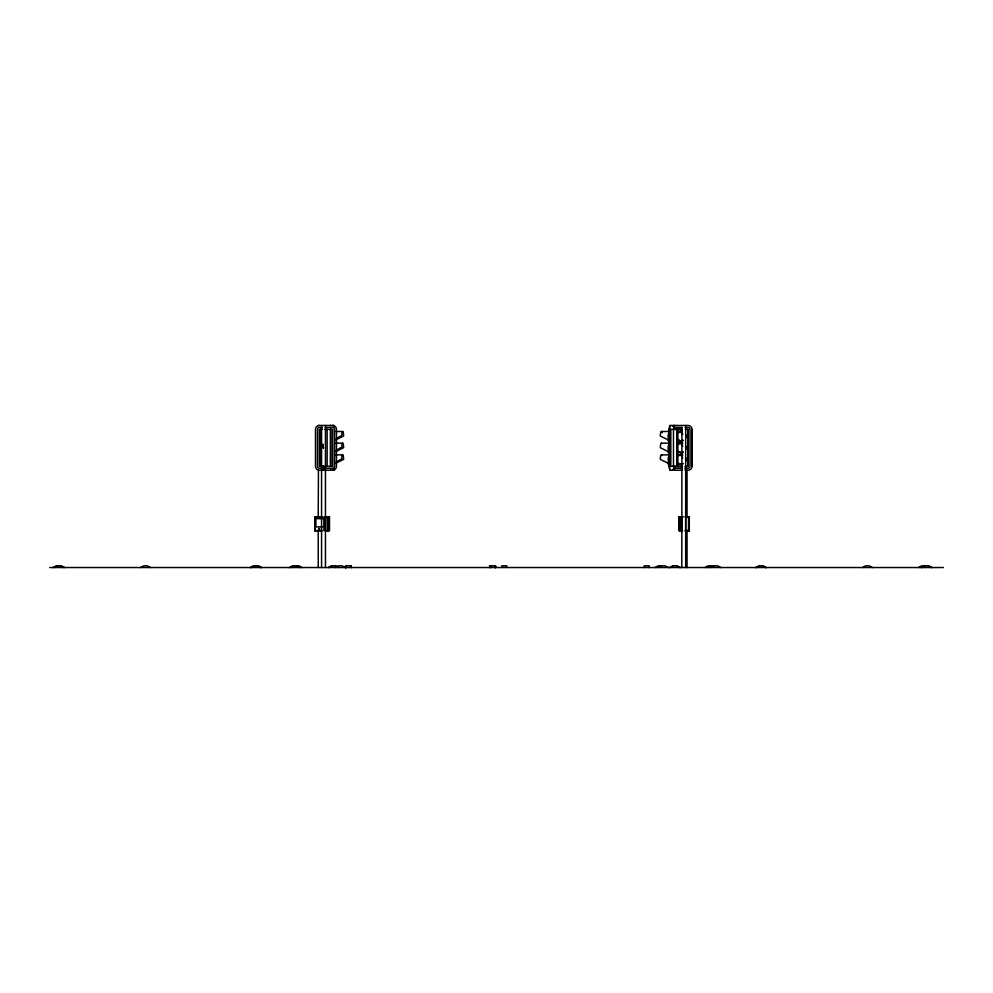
<?xml version="1.0" encoding="UTF-8"?>
<svg xmlns="http://www.w3.org/2000/svg" width="993" height="993" viewBox="0 0 993 993"><rect width="100%" height="100%" fill="white"/><g stroke="black" fill="none" stroke-linecap="round" stroke-linejoin="round"><path stroke-width="1.49" d="M322.663 466.338L322.663 470.223L324.14 470.223M323.606 470.223L323.606 466.338M681.62 470.223L681.62 466.524M681.62 429.361L682.042 433.047M681.806 433.047L681.806 429.361M685.443 470.223L685.443 466.338M685.679 567.537L685.679 425.463M673.887 466.276L673.75 467.703M669.779 428.852L669.779 466.834M328.708 528.921L328.522 528.624M318.641 528.524L319.647 529.083L318.604 528.524M318.741 528.71L319.398 528.524M319.436 528.996L318.741 528.921M328.658 528.698L328.509 529.232M54.627 567.537L58.004 565.811M250.385 567.537L253.761 565.811L258.453 565.811L261.817 567.537M291.992 567.537L295.355 565.811M335.15 567.537L338.514 565.811L341.89 565.811L345.291 567.537M658.16 567.537L661.524 565.811M862.358 567.537L865.722 565.811L869.086 565.811L872.487 567.537M52.877 567.537L56.278 565.811L61.367 565.811L64.768 567.537M140.472 567.537L143.873 565.811L147.237 565.811L150.601 567.537M250.695 567.537L254.096 565.811M251.676 567.537L255.077 565.811M289.397 567.537L292.798 565.811L298.719 565.811L302.133 567.537M289.882 567.537L293.283 565.811M328.298 567.537L331.699 565.811L335.646 565.811L337.893 566.966M328.882 567.537L332.283 565.811M654.859 567.537L658.26 565.811L664.888 565.811L668.289 567.537M669.58 567.537L672.981 565.811L677.015 565.811L680.379 567.537M670.25 567.537L673.651 565.811M704.794 567.537L708.195 565.811L717.542 565.811L720.906 567.537M707.736 567.537L711.137 565.811M710.777 567.537L714.178 565.811M755.512 567.537L759.074 565.811M756.207 567.537L759.62 565.811M918.314 567.537L921.715 565.811L928.48 565.811L931.844 567.537M921.38 567.537L924.793 565.811M921.715 567.537L925.116 565.811M336.317 438.608L341.753 435.468A4.667 0.931 -90 0 1 342.734 431.508A4.667 0.931 -90 0 1 343.603 436.051L336.23 439.663A4.667 0.931 -90 0 1 336.106 440.147M336.317 450.276L341.753 447.148A4.667 0.931 -90 0 1 342.734 443.188A4.667 0.931 -90 0 1 343.603 447.731L336.23 451.343A4.667 0.931 -90 0 1 336.106 451.827M336.317 461.956L341.753 458.828A4.667 0.931 -90 0 1 342.734 454.856A4.667 0.931 -90 0 1 343.603 459.411L336.23 463.023A4.667 0.931 -90 0 1 336.106 463.508M318.232 425.463L333.549 425.463A3.898 0.782 -90 0 1 334.095 426.605M673.614 425.463L670.225 425.463A3.898 0.919 -90 0 0 669.307 429.361L669.307 466.338A3.898 0.919 -90 0 0 670.225 470.223L673.614 470.223A3.898 0.919 -90 0 0 674.532 466.338M672.832 426.27A3.898 3.736 -90 0 1 675.103 425.463L688.223 425.463A3.898 3.736 -90 0 1 691.96 429.361L691.922 466.524M322.328 427.412L319.088 427.424A1.936 1.899 -90 0 0 317.45 429.1L317.45 466.586A1.936 1.899 -90 0 0 319.088 468.262L322.328 468.274M325.27 427.412L332.916 427.424A1.936 1.899 -90 0 1 334.554 429.1L334.554 466.586A1.936 1.899 -90 0 1 332.916 468.262L325.27 468.274M682.352 427.412L674.855 427.424A1.936 1.862 -90 0 0 673.788 427.983M685.232 427.412L688.422 427.424A1.936 1.862 -90 0 1 690.023 429.1L690.023 466.586A1.936 1.862 -90 0 1 688.422 468.262L685.232 468.274M322.564 429.361L319.336 429.361L319.336 466.338L324.103 466.338M325.257 429.361L332.667 429.361L332.667 466.338L325.257 466.338M670.225 429.361L669.083 429.361L669.083 466.338L670.225 466.338M682.39 429.361L670.821 429.361L670.821 466.338L682.39 466.338M685.269 429.361L688.174 429.361L688.174 466.338L685.269 466.338M335.82 431.496L342.647 431.496M661.45 431.496L669.58 431.496M335.82 443.176L342.647 443.176M661.45 443.176L669.58 443.176M335.82 454.856L342.647 454.856M661.45 454.856L669.58 454.856M323.457 466.524L324.14 466.524M681.856 466.524L672.844 466.338M682.352 468.274L674.855 468.262A1.936 1.862 -90 0 1 673.788 467.703M318.443 470.223L318.219 516.559M322.291 470.223L319.287 470.223A3.898 3.811 -90 0 1 315.513 466.338L315.476 429.361A3.898 3.811 -90 0 1 319.287 425.463M325.22 470.223L333.549 470.223A3.898 0.782 -90 0 0 334.095 469.081M672.832 469.416A3.898 3.736 -90 0 0 675.103 470.223L682.414 470.223M685.269 470.223L688.223 470.223A3.898 3.736 -90 0 0 691.96 466.338M322.067 530.759L314.756 530.759L314.756 516.745L322.179 516.745M683.37 516.745L678.864 516.745L678.864 530.759L681.955 530.759M684.959 516.745L689.303 516.745L689.303 530.759L684.959 530.759M314.868 516.931L322.055 516.931M327.144 516.931L323.842 516.931L323.842 530.56L328.882 530.759M682.476 516.931L680.193 516.931L680.193 530.56M689.167 516.931L685.654 516.931L685.654 530.56L688.981 530.56M322.427 518.681L315.898 518.681L315.898 526.861L322.427 526.861M327.727 518.681L329.254 518.681M679.386 518.681L679.386 526.861M327.727 526.861L329.254 526.861L329.068 518.681M315.066 530.56L322.055 530.56M679.485 530.56L682.476 530.56M327.107 530.759L329.502 530.759L329.502 516.745L327.107 516.745L327.144 530.759M758.913 565.811L762.984 565.811L766.348 567.537M49.65 567.537L943.35 567.537M257.125 565.811L260.526 567.537M928.157 565.811L931.521 567.537M762.438 565.811L765.802 567.537M762.276 565.811L765.653 567.537M676.357 565.811L679.721 567.537M335.075 565.811L338.439 567.537M296.646 565.811L300.01 567.537M257.46 565.811L260.824 567.537M59.654 565.811L63.018 567.537M673.75 427.983L673.887 429.423M691.91 429.361L691.91 466.338M689.167 516.745L689.167 530.759M688.981 516.931L688.981 530.759M688.521 516.931L688.521 530.56M687.839 429.361L687.839 466.338M687.032 470.248L687.032 516.571M687.032 530.473L687.032 567.537M682.042 429.361L672.844 429.361M682.141 516.931L682.141 530.56M681.906 429.162L681.806 567.537M680.602 516.745L680.652 530.759M680.466 516.745L680.466 530.759M679.423 516.745L679.485 530.759M677.859 429.361L677.859 466.338M676.767 429.361L676.767 466.338M673.477 429.361L673.477 466.338M649.149 567.537L649.149 565.811L644.209 565.811L644.209 567.537M506.778 567.537L506.778 565.811L501.837 565.811L501.837 567.537M495.644 567.537L495.644 565.811L489.648 565.811L489.648 567.537M495.408 565.811L495.408 567.537M495.197 565.811L495.197 567.537M495.147 565.811L495.147 567.537M490.567 565.811L490.567 567.537M490.008 565.811L490.008 567.537M351.224 567.537L351.224 565.811L345.614 565.811L345.614 567.537M351.125 565.811L351.125 567.537M346.272 565.811L346.272 567.537M346.185 565.811L346.185 567.537M345.874 565.811L345.874 567.537M345.713 565.811L345.713 567.537M330.917 429.361L330.917 466.338M330.359 429.361L330.359 466.338M327.913 518.681L327.913 526.861M327.678 516.745L327.678 530.759M327.144 429.361L327.144 466.338M326.238 429.361L325.282 429.361M326.238 466.338L325.282 466.338M325.456 425.463L325.456 518.123M325.456 530.473L325.456 567.537M325.245 516.931L325.245 530.56M323.42 466.338L323.457 470.223M321.571 425.463L321.571 567.537M321.012 429.361L321.012 466.338M320.454 429.361L320.454 466.338M318.219 530.461L318.232 567.537M315.066 516.931L315.066 530.759M314.868 516.745L314.868 530.759M332.63 470.223A3.898 3.811 -90 0 0 336.441 466.338L336.478 429.361A3.898 3.811 -90 0 0 332.667 425.463M669.716 464.141A4.667 1.092 -90 0 1 668.45 459.411A4.866 1.142 -90 0 1 669.779 454.757M669.766 454.943A4.667 1.092 -90 0 0 668.45 459.411A4.866 1.142 -90 0 0 669.729 464.339M661.822 455.179A4.667 1.092 -90 0 0 660.32 459.411L667.693 463.023A4.667 1.092 -90 0 0 669.108 463.172M669.729 452.659A4.866 1.142 -90 0 1 668.413 447.719A4.866 1.142 -90 0 1 669.779 443.077M669.716 452.46A4.667 1.092 -90 0 1 668.45 447.731A4.667 1.092 -90 0 1 669.766 443.263M661.822 443.499A4.667 1.092 -90 0 0 660.32 447.731L667.693 451.343A4.667 1.092 -90 0 0 668.773 452.274M669.791 450.884A4.866 1.142 -90 0 1 669.828 444.628M669.791 462.552A4.866 1.142 -90 0 1 669.828 456.308M670.412 470.223A3.898 0.919 -90 0 1 669.493 466.338L669.493 429.361A3.898 0.919 -90 0 1 670.412 425.463M673.428 425.463A3.898 0.919 -90 0 1 674.346 429.361M669.791 439.204A4.866 1.142 -90 0 1 669.828 432.948M669.729 440.979A4.866 1.142 -90 0 1 668.413 436.051A4.866 1.142 -90 0 1 669.779 431.396M668.947 440.271A4.667 1.092 -90 0 1 667.693 439.663L660.32 436.051A4.667 1.092 -90 0 1 660.978 431.893A4.667 1.092 -90 0 1 662.145 432.663M669.716 440.78A4.667 1.092 -90 0 1 668.45 436.051A4.667 1.092 -90 0 1 669.766 431.595M674.346 466.338A3.898 0.919 90 0 1 673.428 470.223M333.35 425.463A3.898 0.782 -90 0 1 333.896 426.605M330.532 425.5A3.898 0.782 -90 0 1 330.632 425.463M330.83 470.223A3.898 0.782 -90 0 1 330.731 470.198M330.632 470.223A3.898 0.782 -90 0 1 330.532 470.198M333.896 469.081A3.898 0.782 -90 0 1 333.35 470.223M678.219 444.194A4.866 4.667 -90 0 1 682.799 443.238M685.654 446.068A4.866 4.667 -90 0 1 685.729 449.395M683.01 452.374A4.866 4.667 -90 0 1 677.809 451.058M677.896 444.194A4.866 4.667 -90 0 1 682.464 443.238M682.688 452.374A4.866 4.667 -90 0 1 677.474 451.058M677.474 444.938A4.667 4.481 -90 0 1 682.402 443.412M682.613 452.187A4.667 4.481 -90 0 1 677.623 450.934M677.66 456.482A4.866 4.667 -90 0 1 682.799 454.906M685.654 457.748A4.866 4.667 -90 0 1 685.729 461.075M682.228 464.29A4.866 4.667 -90 0 1 678.393 463.321M677.896 455.874A4.866 4.667 -90 0 1 682.464 454.906M682.688 464.054A4.866 4.667 -90 0 1 677.474 462.738M677.474 456.606A4.667 4.481 -90 0 1 682.402 455.092M682.613 463.868A4.667 4.481 -90 0 1 677.623 462.614M672.882 426.27A3.898 3.736 -90 0 1 675.153 425.463M682.985 451.827A4.667 4.481 -90 0 1 677.859 451.492M685.654 434.388A4.866 4.667 -90 0 1 685.729 437.714M683.01 440.693A4.866 4.667 -90 0 1 679.075 440.445M678.219 432.514A4.866 4.667 -90 0 1 682.005 431.359M677.722 443.263A4.667 4.481 -90 0 1 682.787 446.142M682.985 440.147A4.667 4.481 -90 0 1 677.859 439.825M682.688 440.693A4.866 4.667 -90 0 1 677.474 439.39M677.896 432.514A4.866 4.667 -90 0 1 681.67 431.359M682.613 440.52A4.667 4.481 -90 0 1 677.623 439.254M677.474 433.258A4.667 4.481 -90 0 1 681.645 431.545M675.153 470.223A3.898 3.736 -90 0 1 672.882 469.416M677.722 431.595A4.667 4.481 -90 0 1 682.787 434.462M682.985 463.508A4.667 4.481 -90 0 1 677.859 463.172M677.722 454.943A4.667 4.481 -90 0 1 682.787 457.81M322.924 444.343L323.42 448.228L322.924 444.343M330.83 425.463A3.898 0.782 -90 0 0 330.731 425.5"/></g></svg>
